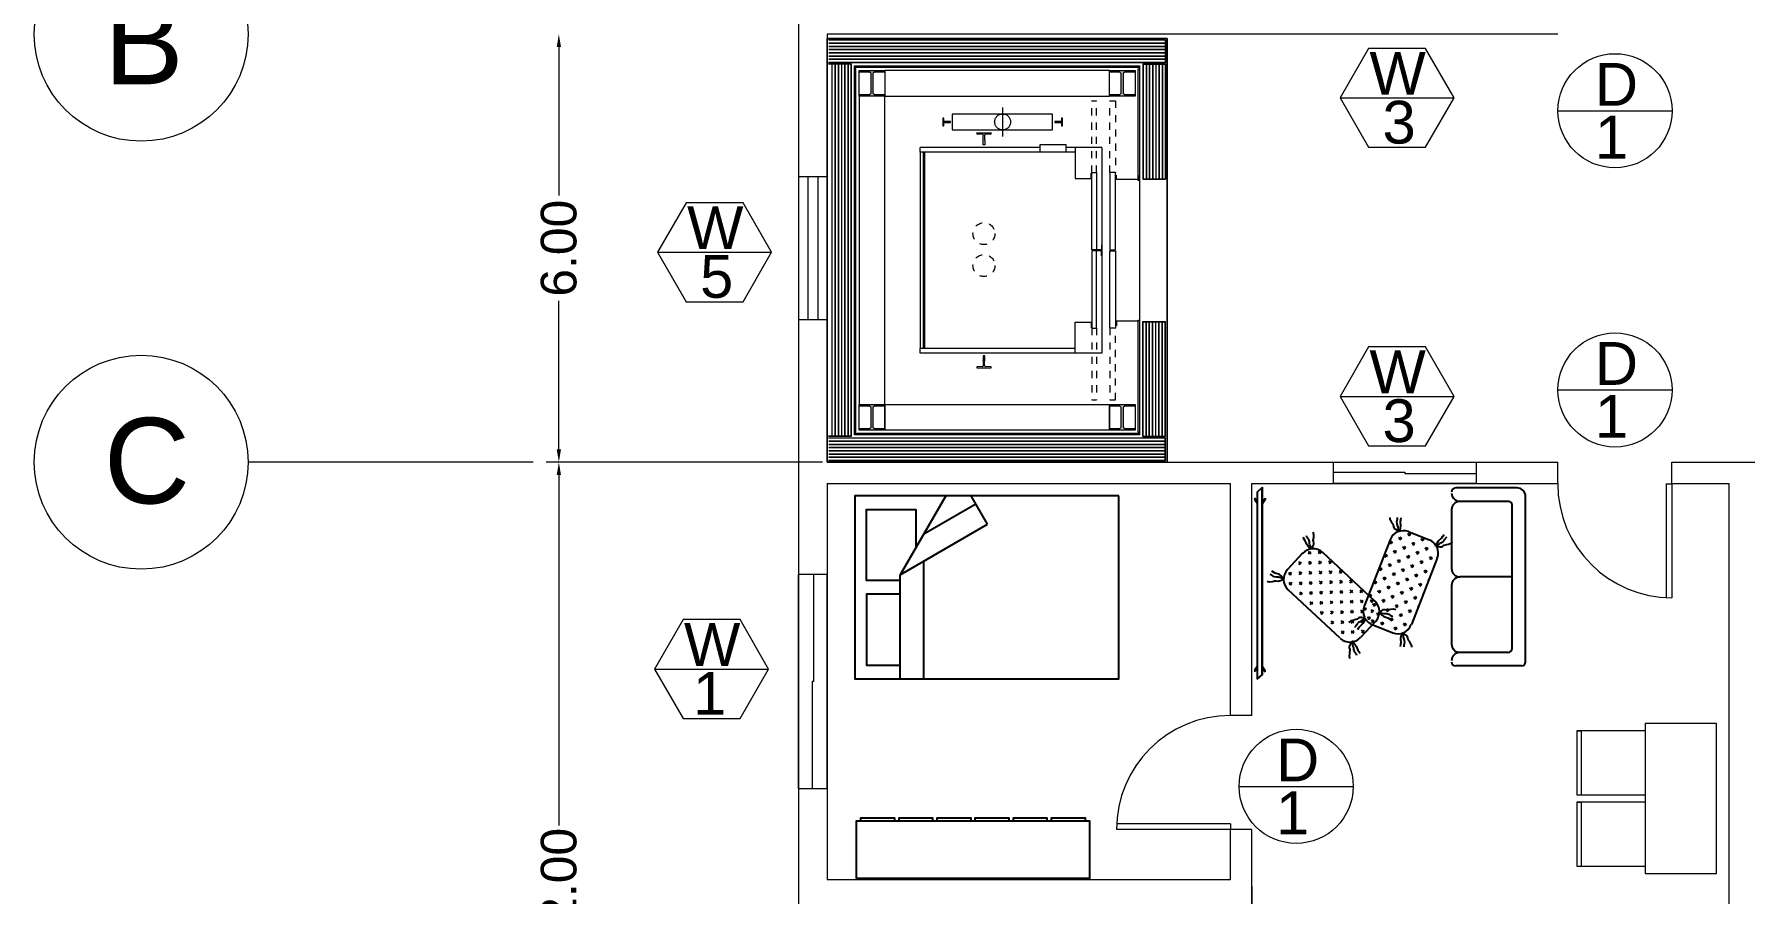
# Model space of a CAD drawing. Header units: millimetres. Extents: x 2391 to 3323, y 1596 to 2537.
# Drawn here: x 2929.17 to 2953.17, y 2480.03 to 2492.08 of the extents above; entities that cross this region are included whole.
import ezdxf

# ---------------------------------------------------------------- set-up
doc = ezdxf.new("R2010")
doc.units = ezdxf.units.MM
for name, pattern in [('ACAD_ISO02W100', [15, 12, -3]), ('CENTER5', [10, 5, -2, 1, -2]), ('HIDDEN', [0.375, 0.25, -0.125]), ('HIDDEN2', [4.7625, 3.175, -1.5875])]:
    doc.linetypes.add(name, pattern=pattern)
for name, color, linetype in [('ASCENSORE - ELEVATOR', 160, 'Continuous'), ('dimensions', 203, 'Continuous'), ('doors', 31, 'Continuous'), ('doors and windows schedule', 11, 'Continuous'), ('exterior wall', 140, 'Continuous'), ('furnitures', 40, 'Continuous'), ('interior wall', 191, 'Continuous'), ('Lightning text', 211, 'Continuous'), ('windows', 241, 'Continuous')]:
    doc.layers.add(name, color=color, linetype=linetype)
doc.styles.get("Standard").update_dxf_attribs({"font": 'arial.ttf'})

msp = doc.modelspace()

# ---------------------------------------------------------------- hatches: boundary and pattern name
at = {"layer": 'ASCENSORE - ELEVATOR', "lineweight": 13, "true_color": 0x6d59d4}
for points in [[(2940.936, 2491.253), (2940.959, 2491.235), (2941.104, 2491.235), (2941.104, 2491.211), (2940.744, 2491.211), (2940.744, 2491.235), (2940.889, 2491.235), (2940.912, 2491.253), (2940.912, 2491.528), (2940.889, 2491.547), (2940.744, 2491.547), (2940.744, 2491.571), (2941.104, 2491.571), (2941.104, 2491.547), (2940.959, 2491.547), (2940.936, 2491.528)], [(2944.446, 2491.253), (2944.469, 2491.235), (2944.614, 2491.235), (2944.614, 2491.211), (2944.254, 2491.211), (2944.254, 2491.235), (2944.399, 2491.235), (2944.422, 2491.253), (2944.422, 2491.528), (2944.399, 2491.547), (2944.254, 2491.547), (2944.254, 2491.571), (2944.614, 2491.571), (2944.614, 2491.547), (2944.469, 2491.547), (2944.446, 2491.528)], [(2940.936, 2486.57), (2940.959, 2486.552), (2941.104, 2486.552), (2941.104, 2486.528), (2940.744, 2486.528), (2940.744, 2486.552), (2940.889, 2486.552), (2940.912, 2486.57), (2940.912, 2486.845), (2940.889, 2486.864), (2940.744, 2486.864), (2940.744, 2486.888), (2941.104, 2486.888), (2941.104, 2486.864), (2940.959, 2486.864), (2940.936, 2486.845)], [(2944.446, 2486.57), (2944.469, 2486.552), (2944.614, 2486.552), (2944.614, 2486.528), (2944.254, 2486.528), (2944.254, 2486.552), (2944.399, 2486.552), (2944.422, 2486.57), (2944.422, 2486.845), (2944.399, 2486.864), (2944.254, 2486.864), (2944.254, 2486.888), (2944.614, 2486.888), (2944.614, 2486.864), (2944.469, 2486.864), (2944.446, 2486.845)]]:
    msp.add_hatch(color=173, dxfattribs=at).paths.add_polyline_path(points)

# ---------------------------------------------------------------- linework, layer by layer
at = {"linetype": 'Continuous'}
for p, q in [((2941.959, 2485.607), (2941.32, 2484.5)), ((2942.546, 2485.208), (2942.315, 2485.607)), ((2941.652, 2485.076), (2942.379, 2485.496)), ((2941.32, 2484.5), (2942.546, 2485.208)), ((2941.652, 2483.042), (2941.652, 2484.692)), ((2941.32, 2483.042), (2941.32, 2484.5))]:
    msp.add_line(p, q, dxfattribs=at)
at = {"color": 0, "linetype": 'ByBlock'}
for p, q in [((2949.976, 2485.717), (2949.114, 2485.717)), ((2949.858, 2485.528), (2949.173, 2485.528)), ((2950.094, 2483.281), (2950.094, 2485.599)), ((2948.192, 2485.294), (2948.19, 2485.305)), ((2948.196, 2485.269), (2948.192, 2485.294)), ((2948.293, 2485.261), (2948.298, 2485.283)), ((2948.297, 2485.303), (2948.297, 2485.303)), ((2948.298, 2485.283), (2948.297, 2485.303)), ((2948.341, 2485.246), (2948.344, 2485.271)), ((2948.344, 2485.271), (2948.349, 2485.3)), ((2949.055, 2485.41), (2949.055, 2484.588)), ((2949.905, 2483.47), (2949.905, 2485.481)), ((2947.018, 2485.047), (2947.018, 2485.047)), ((2947.026, 2485.027), (2947.018, 2485.047)), ((2947.116, 2485.084), (2947.114, 2485.095)), ((2947.124, 2485.06), (2947.116, 2485.084)), ((2947.121, 2485.028), (2947.124, 2485.06)), ((2948.212, 2485.242), (2948.196, 2485.269)), ((2948.224, 2485.221), (2948.212, 2485.242)), ((2948.235, 2485.207), (2948.224, 2485.221)), ((2948.242, 2485.19), (2948.235, 2485.207)), ((2948.249, 2485.164), (2948.242, 2485.19)), ((2948.256, 2485.148), (2948.249, 2485.164)), ((2948.271, 2485.136), (2948.256, 2485.148)), ((2948.282, 2485.128), (2948.271, 2485.136)), ((2948.304, 2485.104), (2948.282, 2485.128)), ((2948.288, 2485.24), (2948.293, 2485.261)), ((2948.291, 2485.212), (2948.288, 2485.24)), ((2948.303, 2485.183), (2948.291, 2485.212)), ((2948.306, 2485.165), (2948.303, 2485.183)), ((2948.304, 2485.104), (2948.332, 2485.135)), ((2948.304, 2485.104), (2948.31, 2485.131)), ((2948.31, 2485.131), (2948.306, 2485.165)), ((2948.342, 2485.032), (2948.324, 2484.985)), ((2948.332, 2485.135), (2948.338, 2485.153)), ((2948.338, 2485.153), (2948.344, 2485.184)), ((2948.344, 2485.184), (2948.341, 2485.246)), ((2948.486, 2485.056), (2948.439, 2485.074)), ((2948.451, 2485.105), (2948.741, 2484.991)), ((2948.472, 2485.088), (2948.453, 2485.042)), ((2948.918, 2485.02), (2948.933, 2485.041)), ((2948.933, 2485.041), (2948.949, 2485.065)), ((2948.974, 2485.019), (2948.99, 2485.033)), ((2948.99, 2485.033), (2948.99, 2485.033)), ((2946.965, 2484.801), (2946.753, 2484.573)), ((2946.989, 2484.997), (2946.973, 2485.021)), ((2947.003, 2484.976), (2946.989, 2484.997)), ((2947.027, 2484.919), (2947.003, 2484.976)), ((2947.039, 2485.01), (2947.026, 2485.027)), ((2947.046, 2484.893), (2947.027, 2484.919)), ((2947.053, 2484.993), (2947.039, 2485.01)), ((2947.059, 2484.88), (2947.046, 2484.893)), ((2947.084, 2484.793), (2947.047, 2484.827)), ((2947.048, 2484.792), (2947.082, 2484.828)), ((2947.063, 2484.967), (2947.053, 2484.993)), ((2947.098, 2484.864), (2947.059, 2484.88)), ((2947.064, 2484.936), (2947.063, 2484.967)), ((2947.069, 2484.918), (2947.064, 2484.936)), ((2947.081, 2484.886), (2947.069, 2484.918)), ((2947.098, 2484.864), (2947.081, 2484.886)), ((2947.098, 2484.864), (2947.108, 2484.895)), ((2947.108, 2484.895), (2947.114, 2484.907)), ((2947.114, 2484.907), (2947.122, 2484.925)), ((2947.115, 2484.986), (2947.119, 2485.004)), ((2947.116, 2484.969), (2947.115, 2484.986)), ((2947.121, 2484.942), (2947.116, 2484.969)), ((2947.119, 2485.004), (2947.121, 2485.028)), ((2947.122, 2484.925), (2947.121, 2484.942)), ((2947.225, 2484.798), (2947.188, 2484.832)), ((2947.19, 2484.797), (2947.222, 2484.831)), ((2947.979, 2484.129), (2947.248, 2484.811)), ((2948.192, 2484.991), (2947.828, 2484.06)), ((2948.227, 2484.942), (2948.18, 2484.961)), ((2948.212, 2484.975), (2948.194, 2484.928)), ((2948.283, 2484.813), (2948.237, 2484.831)), ((2948.269, 2484.845), (2948.251, 2484.799)), ((2948.356, 2484.999), (2948.31, 2485.017)), ((2948.413, 2484.87), (2948.366, 2484.888)), ((2948.399, 2484.902), (2948.381, 2484.856)), ((2948.542, 2484.926), (2948.496, 2484.945)), ((2948.528, 2484.959), (2948.51, 2484.912)), ((2948.599, 2484.797), (2948.553, 2484.815)), ((2948.585, 2484.829), (2948.567, 2484.783)), ((2948.672, 2484.983), (2948.625, 2485.001)), ((2948.658, 2485.016), (2948.64, 2484.969)), ((2948.729, 2484.854), (2948.682, 2484.872)), ((2948.715, 2484.886), (2948.696, 2484.839)), ((2948.831, 2484.921), (2948.812, 2484.929)), ((2948.834, 2484.917), (2948.826, 2484.896)), ((2948.849, 2484.891), (2948.85, 2484.933)), ((2948.849, 2484.891), (2948.863, 2484.914)), ((2948.849, 2484.891), (2948.882, 2484.894)), ((2948.85, 2484.933), (2948.857, 2484.95)), ((2948.857, 2484.95), (2948.874, 2484.977)), ((2948.863, 2484.914), (2948.889, 2484.938)), ((2948.874, 2484.977), (2948.918, 2485.02)), ((2948.882, 2484.894), (2948.895, 2484.892)), ((2948.889, 2484.938), (2948.903, 2484.949)), ((2948.895, 2484.892), (2948.914, 2484.891)), ((2948.903, 2484.949), (2948.932, 2484.961)), ((2948.914, 2484.891), (2948.93, 2484.898)), ((2948.93, 2484.898), (2948.953, 2484.913)), ((2948.932, 2484.961), (2948.952, 2484.98)), ((2948.952, 2484.98), (2948.963, 2484.999)), ((2948.953, 2484.913), (2948.969, 2484.92)), ((2948.963, 2484.999), (2948.974, 2485.019)), ((2948.969, 2484.92), (2948.987, 2484.923)), ((2948.987, 2484.923), (2949.01, 2484.931)), ((2949.01, 2484.931), (2949.04, 2484.939)), ((2949.04, 2484.939), (2949.06, 2484.955)), ((2949.06, 2484.955), (2949.069, 2484.961)), ((2946.558, 2484.535), (2946.533, 2484.55)), ((2946.947, 2484.647), (2946.911, 2484.681)), ((2946.912, 2484.645), (2946.946, 2484.682)), ((2947.089, 2484.652), (2947.052, 2484.686)), ((2947.053, 2484.65), (2947.087, 2484.687)), ((2947.23, 2484.657), (2947.193, 2484.691)), ((2947.195, 2484.655), (2947.229, 2484.692)), ((2947.235, 2484.515), (2947.198, 2484.549)), ((2947.2, 2484.514), (2947.234, 2484.551)), ((2947.371, 2484.662), (2947.335, 2484.696)), ((2947.336, 2484.66), (2947.37, 2484.697)), ((2947.376, 2484.52), (2947.34, 2484.554)), ((2947.341, 2484.519), (2947.375, 2484.556)), ((2947.518, 2484.525), (2947.481, 2484.559)), ((2947.482, 2484.524), (2947.516, 2484.56)), ((2948.081, 2484.57), (2948.035, 2484.588)), ((2948.067, 2484.602), (2948.049, 2484.556)), ((2948.154, 2484.756), (2948.108, 2484.774)), ((2948.14, 2484.789), (2948.121, 2484.742)), ((2948.211, 2484.627), (2948.164, 2484.645)), ((2948.196, 2484.659), (2948.178, 2484.612)), ((2948.34, 2484.683), (2948.294, 2484.702)), ((2948.326, 2484.716), (2948.308, 2484.669)), ((2948.397, 2484.554), (2948.35, 2484.572)), ((2948.383, 2484.586), (2948.365, 2484.54)), ((2948.47, 2484.74), (2948.423, 2484.758)), ((2948.456, 2484.773), (2948.437, 2484.726)), ((2948.526, 2484.611), (2948.48, 2484.629)), ((2948.855, 2484.732), (2948.491, 2483.801)), ((2948.512, 2484.643), (2948.494, 2484.596)), ((2948.656, 2484.667), (2948.609, 2484.686)), ((2948.642, 2484.7), (2948.624, 2484.653)), ((2948.713, 2484.538), (2948.666, 2484.556)), ((2948.699, 2484.57), (2948.68, 2484.524)), ((2948.786, 2484.724), (2948.739, 2484.742)), ((2948.771, 2484.757), (2948.753, 2484.71)), ((2948.806, 2484.609), (2948.796, 2484.613)), ((2946.481, 2484.402), (2946.47, 2484.404)), ((2946.506, 2484.396), (2946.481, 2484.402)), ((2946.536, 2484.402), (2946.506, 2484.396)), ((2946.511, 2484.503), (2946.511, 2484.503)), ((2946.531, 2484.497), (2946.511, 2484.503)), ((2946.549, 2484.484), (2946.531, 2484.497)), ((2946.561, 2484.405), (2946.536, 2484.402)), ((2946.567, 2484.471), (2946.549, 2484.484)), ((2946.581, 2484.523), (2946.558, 2484.535)), ((2946.578, 2484.41), (2946.561, 2484.405)), ((2946.594, 2484.464), (2946.567, 2484.471)), ((2946.596, 2484.411), (2946.578, 2484.41)), ((2946.639, 2484.503), (2946.581, 2484.523)), ((2946.625, 2484.465), (2946.594, 2484.464)), ((2946.622, 2484.407), (2946.596, 2484.411)), ((2946.64, 2484.408), (2946.622, 2484.407)), ((2946.643, 2484.461), (2946.625, 2484.465)), ((2946.666, 2484.486), (2946.639, 2484.503)), ((2946.657, 2484.417), (2946.64, 2484.408)), ((2946.676, 2484.451), (2946.643, 2484.461)), ((2946.668, 2484.424), (2946.657, 2484.417)), ((2946.68, 2484.473), (2946.666, 2484.486)), ((2946.699, 2484.436), (2946.668, 2484.424)), ((2946.699, 2484.436), (2946.676, 2484.451)), ((2946.699, 2484.436), (2946.68, 2484.473)), ((2946.811, 2484.5), (2946.774, 2484.534)), ((2946.776, 2484.499), (2946.81, 2484.536)), ((2946.816, 2484.359), (2946.779, 2484.393)), ((2946.781, 2484.358), (2946.815, 2484.394)), ((2946.952, 2484.505), (2946.916, 2484.539)), ((2946.917, 2484.504), (2946.951, 2484.541)), ((2946.957, 2484.364), (2946.921, 2484.398)), ((2946.922, 2484.363), (2946.956, 2484.399)), ((2947.094, 2484.51), (2947.057, 2484.544)), ((2947.058, 2484.509), (2947.092, 2484.546)), ((2947.099, 2484.369), (2947.062, 2484.403)), ((2947.063, 2484.368), (2947.097, 2484.404)), ((2947.24, 2484.374), (2947.203, 2484.408)), ((2947.205, 2484.373), (2947.239, 2484.409)), ((2947.381, 2484.379), (2947.345, 2484.413)), ((2947.346, 2484.378), (2947.38, 2484.414)), ((2947.523, 2484.384), (2947.486, 2484.418)), ((2947.487, 2484.383), (2947.521, 2484.419)), ((2947.664, 2484.389), (2947.627, 2484.423)), ((2947.629, 2484.388), (2947.662, 2484.424)), ((2948.008, 2484.384), (2947.962, 2484.402)), ((2947.994, 2484.416), (2947.976, 2484.369)), ((2948.138, 2484.44), (2948.091, 2484.459)), ((2948.124, 2484.473), (2948.105, 2484.426)), ((2948.195, 2484.311), (2948.148, 2484.329)), ((2948.18, 2484.343), (2948.162, 2484.297)), ((2948.267, 2484.497), (2948.221, 2484.515)), ((2948.253, 2484.53), (2948.235, 2484.483)), ((2948.324, 2484.368), (2948.278, 2484.386)), ((2948.31, 2484.4), (2948.292, 2484.353)), ((2948.454, 2484.424), (2948.407, 2484.443)), ((2948.439, 2484.457), (2948.421, 2484.41)), ((2948.51, 2484.295), (2948.464, 2484.313)), ((2948.496, 2484.327), (2948.478, 2484.281)), ((2948.583, 2484.481), (2948.537, 2484.499)), ((2948.569, 2484.513), (2948.551, 2484.467)), ((2948.64, 2484.352), (2948.593, 2484.37)), ((2948.626, 2484.384), (2948.608, 2484.337)), ((2948.734, 2484.422), (2948.723, 2484.427)), ((2949.055, 2484.351), (2949.055, 2483.529)), ((2949.905, 2484.47), (2949.173, 2484.47)), ((2947.494, 2483.609), (2946.763, 2484.29)), ((2946.812, 2484.245), (2946.82, 2484.253)), ((2946.962, 2484.223), (2946.926, 2484.257)), ((2946.927, 2484.221), (2946.961, 2484.258)), ((2946.958, 2484.108), (2946.966, 2484.117)), ((2947.104, 2484.228), (2947.067, 2484.262)), ((2947.068, 2484.226), (2947.102, 2484.263)), ((2947.108, 2484.086), (2947.072, 2484.12)), ((2947.073, 2484.085), (2947.107, 2484.122)), ((2947.245, 2484.233), (2947.208, 2484.267)), ((2947.21, 2484.231), (2947.244, 2484.268)), ((2947.25, 2484.091), (2947.213, 2484.125)), ((2947.214, 2484.09), (2947.249, 2484.127)), ((2947.386, 2484.238), (2947.35, 2484.272)), ((2947.351, 2484.236), (2947.385, 2484.273)), ((2947.391, 2484.096), (2947.355, 2484.13)), ((2947.356, 2484.095), (2947.39, 2484.132)), ((2947.528, 2484.242), (2947.491, 2484.277)), ((2947.492, 2484.241), (2947.526, 2484.278)), ((2947.532, 2484.101), (2947.496, 2484.135)), ((2947.497, 2484.1), (2947.531, 2484.136)), ((2947.669, 2484.247), (2947.632, 2484.282)), ((2947.634, 2484.246), (2947.668, 2484.283)), ((2947.674, 2484.106), (2947.637, 2484.14)), ((2947.638, 2484.105), (2947.673, 2484.141)), ((2947.81, 2484.252), (2947.774, 2484.286)), ((2947.775, 2484.251), (2947.809, 2484.288)), ((2947.815, 2484.111), (2947.779, 2484.145)), ((2947.78, 2484.11), (2947.814, 2484.146)), ((2947.936, 2484.197), (2947.889, 2484.215)), ((2947.921, 2484.23), (2947.903, 2484.183)), ((2947.956, 2484.116), (2947.92, 2484.15)), ((2947.921, 2484.115), (2947.955, 2484.151)), ((2947.992, 2484.068), (2947.946, 2484.086)), ((2947.978, 2484.1), (2947.96, 2484.054)), ((2948.065, 2484.254), (2948.018, 2484.272)), ((2948.051, 2484.286), (2948.033, 2484.24)), ((2948.122, 2484.125), (2948.075, 2484.143)), ((2948.108, 2484.157), (2948.089, 2484.11)), ((2948.251, 2484.181), (2948.205, 2484.2)), ((2948.237, 2484.214), (2948.219, 2484.167)), ((2948.308, 2484.052), (2948.262, 2484.07)), ((2948.294, 2484.084), (2948.276, 2484.038)), ((2948.381, 2484.238), (2948.334, 2484.256)), ((2948.367, 2484.27), (2948.348, 2484.224)), ((2948.438, 2484.109), (2948.391, 2484.127)), ((2948.423, 2484.141), (2948.405, 2484.094)), ((2948.567, 2484.165), (2948.521, 2484.183)), ((2948.553, 2484.198), (2948.535, 2484.151)), ((2948.661, 2484.236), (2948.65, 2484.24)), ((2947.104, 2483.972), (2947.112, 2483.98)), ((2947.255, 2483.95), (2947.218, 2483.984)), ((2947.219, 2483.949), (2947.254, 2483.985)), ((2947.251, 2483.836), (2947.259, 2483.844)), ((2947.396, 2483.955), (2947.36, 2483.989)), ((2947.361, 2483.954), (2947.395, 2483.99)), ((2947.401, 2483.813), (2947.365, 2483.848)), ((2947.366, 2483.812), (2947.4, 2483.849)), ((2947.537, 2483.96), (2947.501, 2483.994)), ((2947.502, 2483.959), (2947.536, 2483.995)), ((2947.542, 2483.818), (2947.506, 2483.853)), ((2947.507, 2483.817), (2947.541, 2483.854)), ((2947.623, 2483.837), (2947.614, 2483.831)), ((2947.643, 2483.853), (2947.623, 2483.837)), ((2947.679, 2483.965), (2947.642, 2483.999)), ((2947.643, 2483.964), (2947.678, 2484)), ((2947.673, 2483.861), (2947.643, 2483.853)), ((2947.684, 2483.823), (2947.647, 2483.858)), ((2947.648, 2483.822), (2947.683, 2483.859)), ((2947.696, 2483.869), (2947.673, 2483.861)), ((2947.714, 2483.872), (2947.696, 2483.869)), ((2947.73, 2483.879), (2947.714, 2483.872)), ((2947.753, 2483.894), (2947.73, 2483.879)), ((2947.751, 2483.831), (2947.731, 2483.812)), ((2947.78, 2483.843), (2947.751, 2483.831)), ((2947.769, 2483.901), (2947.753, 2483.894)), ((2947.788, 2483.9), (2947.769, 2483.901)), ((2947.989, 2483.846), (2947.777, 2483.619)), ((2947.794, 2483.854), (2947.78, 2483.843)), ((2947.82, 2483.97), (2947.784, 2484.004)), ((2947.785, 2483.968), (2947.819, 2484.005)), ((2947.801, 2483.898), (2947.788, 2483.9)), ((2947.825, 2483.828), (2947.789, 2483.862)), ((2947.79, 2483.827), (2947.824, 2483.864)), ((2947.82, 2483.878), (2947.794, 2483.854)), ((2947.834, 2483.901), (2947.801, 2483.898)), ((2947.826, 2483.842), (2947.809, 2483.815)), ((2947.863, 2484.011), (2947.819, 2484.028)), ((2947.834, 2483.901), (2947.82, 2483.878)), ((2947.833, 2483.859), (2947.826, 2483.842)), ((2947.849, 2484.043), (2947.83, 2483.997)), ((2947.834, 2483.901), (2947.833, 2483.859)), ((2947.919, 2483.882), (2947.873, 2483.9)), ((2947.905, 2483.914), (2947.887, 2483.867)), ((2947.961, 2483.975), (2947.925, 2484.009)), ((2947.926, 2483.973), (2947.96, 2484.01)), ((2947.966, 2483.833), (2947.93, 2483.867)), ((2947.931, 2483.832), (2947.965, 2483.869)), ((2948.049, 2483.938), (2948.002, 2483.956)), ((2948.035, 2483.971), (2948.017, 2483.924)), ((2948.043, 2483.983), (2948.073, 2483.995)), ((2948.043, 2483.983), (2948.062, 2483.946)), ((2948.043, 2483.983), (2948.065, 2483.968)), ((2948.062, 2483.946), (2948.076, 2483.933)), ((2948.065, 2483.968), (2948.099, 2483.959)), ((2948.073, 2483.995), (2948.084, 2484.002)), ((2948.092, 2483.841), (2948.073, 2483.795)), ((2948.076, 2483.933), (2948.103, 2483.917)), ((2948.084, 2484.002), (2948.101, 2484.012)), ((2948.099, 2483.959), (2948.117, 2483.955)), ((2948.101, 2484.012), (2948.119, 2484.012)), ((2948.103, 2483.917), (2948.161, 2483.897)), ((2948.117, 2483.955), (2948.148, 2483.956)), ((2948.119, 2484.012), (2948.146, 2484.009)), ((2948.179, 2483.995), (2948.132, 2484.013)), ((2948.164, 2484.027), (2948.146, 2483.981)), ((2948.146, 2484.009), (2948.163, 2484.009)), ((2948.148, 2483.956), (2948.174, 2483.948)), ((2948.161, 2483.897), (2948.183, 2483.884)), ((2948.163, 2484.009), (2948.181, 2484.014)), ((2948.174, 2483.948), (2948.193, 2483.935)), ((2948.181, 2484.014), (2948.205, 2484.017)), ((2948.183, 2483.884), (2948.208, 2483.869)), ((2948.235, 2483.865), (2948.189, 2483.884)), ((2948.193, 2483.935), (2948.211, 2483.923)), ((2948.221, 2483.898), (2948.203, 2483.851)), ((2948.205, 2484.017), (2948.236, 2484.023)), ((2948.211, 2483.923), (2948.231, 2483.917)), ((2948.231, 2483.917), (2948.231, 2483.917)), ((2948.236, 2484.023), (2948.26, 2484.017)), ((2948.26, 2484.017), (2948.272, 2484.015)), ((2948.365, 2483.922), (2948.318, 2483.94)), ((2948.351, 2483.955), (2948.332, 2483.908)), ((2948.494, 2483.979), (2948.448, 2483.997)), ((2948.48, 2484.011), (2948.462, 2483.965)), ((2948.515, 2483.863), (2948.505, 2483.868)), ((2948.588, 2484.05), (2948.577, 2484.054)), ((2947.397, 2483.699), (2947.405, 2483.707)), ((2947.547, 2483.677), (2947.511, 2483.711)), ((2947.512, 2483.676), (2947.546, 2483.712)), ((2947.689, 2483.682), (2947.652, 2483.716)), ((2947.653, 2483.681), (2947.687, 2483.717)), ((2947.709, 2483.773), (2947.693, 2483.759)), ((2947.693, 2483.759), (2947.693, 2483.759)), ((2947.72, 2483.793), (2947.709, 2483.773)), ((2947.731, 2483.812), (2947.72, 2483.793)), ((2947.75, 2483.751), (2947.734, 2483.727)), ((2947.765, 2483.772), (2947.75, 2483.751)), ((2947.809, 2483.815), (2947.765, 2483.772)), ((2947.83, 2483.687), (2947.793, 2483.721)), ((2947.795, 2483.686), (2947.829, 2483.722)), ((2947.942, 2483.801), (2948.232, 2483.687)), ((2948.106, 2483.809), (2948.059, 2483.827)), ((2948.292, 2483.736), (2948.245, 2483.754)), ((2948.278, 2483.768), (2948.26, 2483.722)), ((2948.345, 2483.639), (2948.339, 2483.608)), ((2948.339, 2483.608), (2948.342, 2483.546)), ((2948.351, 2483.656), (2948.345, 2483.639)), ((2948.379, 2483.688), (2948.351, 2483.656)), ((2948.379, 2483.688), (2948.373, 2483.661)), ((2948.373, 2483.661), (2948.377, 2483.627)), ((2948.422, 2483.793), (2948.375, 2483.811)), ((2948.377, 2483.627), (2948.38, 2483.609)), ((2948.379, 2483.688), (2948.401, 2483.664)), ((2948.38, 2483.609), (2948.392, 2483.58)), ((2948.407, 2483.825), (2948.389, 2483.779)), ((2948.401, 2483.664), (2948.412, 2483.656)), ((2948.412, 2483.656), (2948.427, 2483.644)), ((2948.427, 2483.644), (2948.434, 2483.628)), ((2948.434, 2483.628), (2948.441, 2483.602)), ((2948.441, 2483.602), (2948.448, 2483.585)), ((2947.621, 2483.391), (2947.618, 2483.36)), ((2947.618, 2483.36), (2947.625, 2483.336)), ((2947.628, 2483.513), (2947.62, 2483.495)), ((2947.62, 2483.495), (2947.62, 2483.477)), ((2947.62, 2483.477), (2947.626, 2483.451)), ((2947.622, 2483.415), (2947.621, 2483.391)), ((2947.626, 2483.433), (2947.622, 2483.415)), ((2947.626, 2483.451), (2947.626, 2483.433)), ((2947.634, 2483.524), (2947.628, 2483.513)), ((2947.644, 2483.555), (2947.634, 2483.524)), ((2947.644, 2483.555), (2947.66, 2483.534)), ((2947.644, 2483.555), (2947.682, 2483.539)), ((2947.673, 2483.56), (2947.657, 2483.575)), ((2947.66, 2483.534), (2947.672, 2483.501)), ((2947.672, 2483.501), (2947.678, 2483.483)), ((2947.678, 2483.561), (2947.692, 2483.576)), ((2947.678, 2483.483), (2947.679, 2483.453)), ((2947.679, 2483.453), (2947.688, 2483.426)), ((2947.682, 2483.539), (2947.696, 2483.526)), ((2947.688, 2483.426), (2947.702, 2483.409)), ((2947.696, 2483.526), (2947.715, 2483.5)), ((2947.702, 2483.409), (2947.716, 2483.392)), ((2947.715, 2483.5), (2947.739, 2483.444)), ((2947.716, 2483.392), (2947.723, 2483.372)), ((2947.723, 2483.372), (2947.723, 2483.372)), ((2947.739, 2483.444), (2947.753, 2483.422)), ((2947.753, 2483.422), (2947.769, 2483.398)), ((2948.339, 2483.521), (2948.334, 2483.492)), ((2948.342, 2483.546), (2948.339, 2483.521)), ((2948.39, 2483.531), (2948.384, 2483.509)), ((2948.384, 2483.509), (2948.386, 2483.488)), ((2948.386, 2483.488), (2948.386, 2483.488)), ((2948.395, 2483.552), (2948.39, 2483.531)), ((2948.392, 2483.58), (2948.395, 2483.552)), ((2948.448, 2483.585), (2948.459, 2483.571)), ((2948.459, 2483.571), (2948.471, 2483.55)), ((2948.471, 2483.55), (2948.487, 2483.523)), ((2948.487, 2483.523), (2948.491, 2483.498)), ((2948.491, 2483.498), (2948.493, 2483.487)), ((2949.846, 2483.411), (2949.173, 2483.411)), ((2947.625, 2483.336), (2947.628, 2483.325)), ((2950.035, 2483.222), (2949.114, 2483.222))]:
    msp.add_line(p, q, dxfattribs=at)
at = {"linetype": 'Continuous'}
for points in [[(2944.387, 2485.607), (2940.682, 2485.607), (2940.682, 2483.042), (2944.387, 2483.042)], [(2940.706, 2480.241), (2940.706, 2481.051), (2943.976, 2481.051), (2943.976, 2480.241)]]:
    msp.add_lwpolyline(points, close=True, dxfattribs=at)
for points in [[(2941.32, 2484.42), (2940.848, 2484.42), (2940.848, 2485.417), (2941.537, 2485.417), (2941.537, 2484.876)], [(2941.32, 2484.23), (2940.848, 2484.23), (2940.848, 2483.232), (2941.32, 2483.232)], [(2940.769, 2481.051), (2940.769, 2481.092), (2941.239, 2481.092), (2941.239, 2481.051)], [(2941.304, 2481.051), (2941.304, 2481.092), (2941.774, 2481.092), (2941.774, 2481.051)], [(2941.838, 2481.051), (2941.838, 2481.092), (2942.309, 2481.092), (2942.309, 2481.051)], [(2942.373, 2481.051), (2942.373, 2481.092), (2942.843, 2481.092), (2942.843, 2481.051)], [(2942.908, 2481.051), (2942.908, 2481.092), (2943.378, 2481.092), (2943.378, 2481.051)], [(2943.443, 2481.051), (2943.443, 2481.092), (2943.913, 2481.092), (2943.913, 2481.051)]]:
    msp.add_lwpolyline(points, dxfattribs=at)
at = {"color": 0, "linetype": 'ByBlock'}
for centre, radius, start, end in [((2949.114, 2485.658), 0.0591, 90, 180), ((2949.173, 2485.646), 0.118, 180, 270), ((2949.173, 2485.41), 0.118, 90, 180), ((2949.858, 2485.481), 0.0472, 0, 90), ((2949.976, 2485.599), 0.118, 0, 90), ((2948.379, 2484.918), 0.2, 68.6576, 158.6576), ((2947.111, 2484.664), 0.2, 47.0127, 137.0127), ((2948.668, 2484.805), 0.2, 338.6576, 68.6576), ((2946.899, 2484.437), 0.2, 137.0127, 227.0127), ((2949.173, 2484.588), 0.118, 180, 270), ((2949.173, 2484.351), 0.118, 90, 180), ((2947.843, 2483.983), 0.2, 317.0127, 47.0127), ((2948.015, 2483.987), 0.2, 158.6576, 248.6576), ((2947.63, 2483.755), 0.2, 227.0127, 317.0127), ((2948.304, 2483.874), 0.2, 248.6576, 338.6576), ((2949.173, 2483.529), 0.118, 180, 270), ((2949.173, 2483.293), 0.118, 90, 180), ((2949.846, 2483.47), 0.0591, 270, 0), ((2949.114, 2483.281), 0.0591, 180, 270), ((2950.035, 2483.281), 0.0591, 270, 0)]:
    msp.add_arc(centre, radius, start, end, dxfattribs=at)
at = {"layer": 'ASCENSORE - ELEVATOR', "lineweight": 13}
for p, q in [((2945.064, 2492.018), (2940.294, 2492.018)), ((2940.294, 2492.018), (2940.294, 2486.078)), ((2940.294, 2486.078), (2940.294, 2492.018)), ((2940.294, 2492.018), (2945.064, 2492.018)), ((2945.039, 2491.997), (2940.314, 2491.997)), ((2945.039, 2491.993), (2940.318, 2491.993)), ((2945.039, 2491.997), (2945.039, 2491.678)), ((2945.043, 2491.997), (2945.043, 2491.678)), ((2945.064, 2486.078), (2945.064, 2492.018)), ((2945.064, 2492.018), (2945.064, 2486.078)), ((2945.039, 2491.952), (2940.318, 2491.952)), ((2945.039, 2491.948), (2940.318, 2491.948)), ((2945.039, 2491.907), (2940.318, 2491.907)), ((2945.039, 2491.903), (2940.318, 2491.903)), ((2945.039, 2491.862), (2940.318, 2491.862)), ((2945.039, 2491.858), (2940.318, 2491.858)), ((2945.039, 2491.817), (2940.318, 2491.817)), ((2945.039, 2491.813), (2940.318, 2491.813)), ((2945.039, 2491.772), (2940.318, 2491.772)), ((2945.039, 2491.768), (2940.318, 2491.768)), ((2945.043, 2491.678), (2940.314, 2491.678)), ((2940.633, 2491.661), (2940.314, 2491.661)), ((2940.633, 2491.658), (2940.314, 2491.658)), ((2945.039, 2491.727), (2940.318, 2491.727)), ((2945.039, 2491.723), (2940.318, 2491.723)), ((2945.039, 2491.682), (2940.318, 2491.682)), ((2945.039, 2491.682), (2940.318, 2491.682)), ((2945.039, 2491.678), (2940.318, 2491.678)), ((2940.363, 2491.658), (2940.363, 2486.441)), ((2940.404, 2491.658), (2940.404, 2486.441)), ((2940.408, 2491.658), (2940.408, 2486.441)), ((2940.449, 2491.658), (2940.449, 2486.441)), ((2940.453, 2491.658), (2940.453, 2486.441)), ((2940.494, 2491.658), (2940.494, 2486.441)), ((2940.498, 2491.658), (2940.498, 2486.441)), ((2940.539, 2491.658), (2940.539, 2486.441)), ((2940.543, 2491.658), (2940.543, 2486.441)), ((2940.584, 2491.658), (2940.584, 2486.441)), ((2940.588, 2491.658), (2940.588, 2486.441)), ((2940.629, 2491.658), (2940.629, 2486.441)), ((2940.629, 2491.658), (2940.629, 2486.441)), ((2940.633, 2491.661), (2940.633, 2486.438)), ((2940.633, 2491.658), (2940.633, 2486.441)), ((2940.678, 2491.633), (2944.679, 2491.633)), ((2940.678, 2486.462), (2940.678, 2491.633)), ((2940.681, 2491.613), (2940.681, 2491.631)), ((2940.681, 2491.631), (2944.677, 2491.631)), ((2944.677, 2491.613), (2940.681, 2491.613)), ((2940.699, 2491.591), (2940.681, 2491.591)), ((2940.681, 2491.591), (2940.681, 2486.504)), ((2940.699, 2486.504), (2940.699, 2491.591)), ((2940.744, 2491.211), (2940.744, 2491.571)), ((2940.744, 2491.571), (2941.104, 2491.571)), ((2941.104, 2491.571), (2941.104, 2491.211)), ((2944.254, 2491.571), (2941.104, 2491.571)), ((2941.104, 2491.571), (2941.104, 2491.211)), ((2944.254, 2491.211), (2944.254, 2491.571)), ((2944.254, 2491.571), (2944.614, 2491.571)), ((2944.254, 2491.211), (2944.254, 2491.571)), ((2944.614, 2491.571), (2944.614, 2491.211)), ((2944.659, 2491.592), (2944.677, 2491.592)), ((2944.659, 2490.025), (2944.659, 2491.592)), ((2944.677, 2491.631), (2944.677, 2491.613)), ((2944.677, 2491.592), (2944.677, 2490.025)), ((2944.679, 2491.633), (2944.679, 2486.462)), ((2944.724, 2491.661), (2944.724, 2490.046)), ((2944.724, 2491.661), (2945.043, 2491.661)), ((2944.724, 2491.658), (2944.724, 2490.05)), ((2944.724, 2491.658), (2945.043, 2491.658)), ((2944.728, 2491.658), (2944.728, 2490.05)), ((2944.728, 2491.658), (2944.728, 2490.05)), ((2944.769, 2491.658), (2944.769, 2490.05)), ((2944.773, 2491.658), (2944.773, 2490.05)), ((2944.814, 2491.658), (2944.814, 2490.05)), ((2944.818, 2491.658), (2944.818, 2490.05)), ((2944.859, 2491.658), (2944.859, 2490.05)), ((2944.863, 2491.658), (2944.863, 2490.05)), ((2944.904, 2491.658), (2944.904, 2490.05)), ((2944.908, 2491.658), (2944.908, 2490.05)), ((2944.949, 2491.658), (2944.949, 2490.05)), ((2944.953, 2491.658), (2944.953, 2490.05)), ((2944.994, 2491.658), (2944.994, 2490.05)), ((2944.998, 2491.658), (2944.998, 2490.05)), ((2945.039, 2491.658), (2945.039, 2490.05)), ((2945.043, 2491.661), (2945.043, 2490.046)), ((2941.104, 2491.211), (2940.744, 2491.211)), ((2941.104, 2491.211), (2940.744, 2491.211)), ((2940.744, 2491.211), (2940.744, 2486.888)), ((2941.104, 2486.888), (2941.104, 2491.211)), ((2941.104, 2491.211), (2944.254, 2491.211)), ((2944.614, 2491.211), (2944.254, 2491.211)), ((2941.93, 2490.902), (2941.918, 2490.902)), ((2941.918, 2490.902), (2941.918, 2490.793)), ((2941.918, 2490.793), (2941.93, 2490.793)), ((2941.93, 2490.854), (2941.93, 2490.902)), ((2942.027, 2490.854), (2941.93, 2490.854)), ((2941.93, 2490.793), (2941.93, 2490.842)), ((2941.93, 2490.842), (2942.027, 2490.842)), ((2942.027, 2490.842), (2942.027, 2490.854)), ((2943.583, 2490.854), (2943.487, 2490.854)), ((2943.487, 2490.854), (2943.487, 2490.842)), ((2943.487, 2490.842), (2943.583, 2490.842)), ((2943.596, 2490.902), (2943.583, 2490.902)), ((2943.583, 2490.902), (2943.583, 2490.854)), ((2943.583, 2490.842), (2943.583, 2490.793)), ((2943.583, 2490.793), (2943.596, 2490.793)), ((2943.596, 2490.793), (2943.596, 2490.902)), ((2942.393, 2490.689), (2942.393, 2490.694)), ((2942.393, 2490.694), (2942.598, 2490.694)), ((2942.47, 2490.677), (2942.402, 2490.679)), ((2942.484, 2490.525), (2942.484, 2490.588)), ((2942.486, 2490.598), (2942.486, 2490.66)), ((2942.504, 2490.66), (2942.504, 2490.598)), ((2942.506, 2490.588), (2942.506, 2490.525)), ((2942.588, 2490.679), (2942.521, 2490.677)), ((2942.598, 2490.694), (2942.598, 2490.689)), ((2943.277, 2490.488), (2941.602, 2490.488)), ((2941.602, 2490.425), (2941.602, 2490.488)), ((2943.774, 2490.425), (2941.602, 2490.425)), ((2941.602, 2490.425), (2941.602, 2487.67)), ((2941.646, 2487.67), (2941.646, 2490.425)), ((2941.649, 2487.67), (2941.649, 2490.425)), ((2941.649, 2490.425), (2941.662, 2490.425)), ((2941.662, 2490.425), (2941.662, 2487.67)), ((2942.506, 2490.525), (2942.484, 2490.525)), ((2943.65, 2490.525), (2943.277, 2490.525)), ((2943.277, 2490.525), (2943.277, 2490.425)), ((2943.65, 2490.425), (2943.65, 2490.525)), ((2943.774, 2490.488), (2943.65, 2490.488)), ((2944.147, 2490.488), (2943.774, 2490.488)), ((2943.774, 2490.488), (2943.774, 2490.053)), ((2944.147, 2490.488), (2944.147, 2487.608)), ((2943.997, 2490.053), (2943.997, 2490.132)), ((2944.01, 2489.053), (2944.01, 2490.139)), ((2944.01, 2490.139), (2944.072, 2490.139)), ((2944.072, 2490.139), (2944.072, 2489.053)), ((2944.263, 2490.139), (2944.263, 2489.053)), ((2944.338, 2490.139), (2944.263, 2490.139)), ((2944.338, 2489.053), (2944.338, 2490.139)), ((2944.353, 2490.042), (2944.353, 2490.104)), ((2944.657, 2490.104), (2944.657, 2490.042)), ((2943.774, 2490.053), (2943.997, 2490.053)), ((2944.657, 2490.042), (2944.353, 2490.042)), ((2944.677, 2490.025), (2944.659, 2490.025)), ((2944.724, 2490.05), (2945.043, 2490.05)), ((2944.724, 2490.046), (2945.043, 2490.046)), ((2944.144, 2489.125), (2944.144, 2489.053)), ((2944.144, 2489.053), (2944.01, 2489.053)), ((2944.01, 2489.043), (2944.01, 2487.957)), ((2944.144, 2489.043), (2944.01, 2489.043)), ((2944.072, 2487.957), (2944.072, 2489.043)), ((2944.144, 2488.971), (2944.144, 2489.043)), ((2944.263, 2489.053), (2944.338, 2489.053)), ((2944.263, 2487.957), (2944.263, 2489.043)), ((2944.263, 2489.043), (2944.338, 2489.043)), ((2944.338, 2489.043), (2944.338, 2487.957)), ((2943.774, 2487.608), (2943.774, 2488.042)), ((2943.774, 2488.042), (2943.997, 2488.042)), ((2943.997, 2488.042), (2943.997, 2487.963)), ((2944.01, 2487.957), (2944.072, 2487.957)), ((2944.338, 2487.957), (2944.263, 2487.957)), ((2944.656, 2488.054), (2944.353, 2488.054)), ((2944.353, 2488.054), (2944.353, 2487.991)), ((2944.656, 2487.991), (2944.656, 2488.054)), ((2944.659, 2488.07), (2944.677, 2488.07)), ((2944.659, 2486.5), (2944.659, 2488.07)), ((2944.677, 2488.07), (2944.677, 2486.5)), ((2944.724, 2486.438), (2944.724, 2488.049)), ((2944.724, 2488.049), (2945.043, 2488.049)), ((2944.724, 2486.441), (2944.724, 2488.045)), ((2944.724, 2488.045), (2945.043, 2488.045)), ((2944.728, 2486.441), (2944.728, 2488.045)), ((2944.728, 2486.441), (2944.728, 2488.045)), ((2944.769, 2486.441), (2944.769, 2488.045)), ((2944.773, 2486.441), (2944.773, 2488.045)), ((2944.814, 2486.441), (2944.814, 2488.045)), ((2944.818, 2486.441), (2944.818, 2488.045)), ((2944.859, 2486.441), (2944.859, 2488.045)), ((2944.863, 2486.441), (2944.863, 2488.045)), ((2944.904, 2486.441), (2944.904, 2488.045)), ((2944.908, 2486.441), (2944.908, 2488.045)), ((2944.949, 2486.441), (2944.949, 2488.045)), ((2944.953, 2486.441), (2944.953, 2488.045)), ((2944.994, 2486.441), (2944.994, 2488.045)), ((2944.998, 2486.441), (2944.998, 2488.045)), ((2945.039, 2486.441), (2945.039, 2488.045)), ((2945.043, 2486.438), (2945.043, 2488.049)), ((2943.774, 2487.67), (2941.602, 2487.67)), ((2941.602, 2487.608), (2941.602, 2487.67)), ((2941.662, 2487.67), (2941.649, 2487.67)), ((2943.774, 2487.608), (2941.602, 2487.608)), ((2942.484, 2487.57), (2942.484, 2487.507)), ((2942.506, 2487.57), (2942.484, 2487.57)), ((2942.486, 2487.497), (2942.486, 2487.436)), ((2942.504, 2487.436), (2942.504, 2487.497)), ((2942.506, 2487.507), (2942.506, 2487.57)), ((2944.147, 2487.608), (2943.774, 2487.608)), ((2942.393, 2487.407), (2942.393, 2487.401)), ((2942.393, 2487.401), (2942.598, 2487.401)), ((2942.47, 2487.418), (2942.402, 2487.416)), ((2942.588, 2487.416), (2942.521, 2487.418)), ((2942.598, 2487.401), (2942.598, 2487.407)), ((2940.744, 2486.528), (2940.744, 2486.888)), ((2940.744, 2486.888), (2941.104, 2486.888)), ((2940.744, 2486.888), (2941.104, 2486.888)), ((2941.104, 2486.888), (2941.104, 2486.528)), ((2941.104, 2486.888), (2944.254, 2486.888)), ((2941.104, 2486.528), (2941.104, 2486.888)), ((2944.254, 2486.528), (2944.254, 2486.888)), ((2944.254, 2486.888), (2944.614, 2486.888)), ((2944.254, 2486.888), (2944.254, 2486.528)), ((2944.614, 2486.888), (2944.614, 2486.528)), ((2940.681, 2486.504), (2940.699, 2486.504)), ((2940.681, 2486.483), (2944.677, 2486.483)), ((2940.681, 2486.465), (2940.681, 2486.483)), ((2941.104, 2486.528), (2940.744, 2486.528)), ((2944.254, 2486.528), (2941.104, 2486.528)), ((2944.614, 2486.528), (2944.254, 2486.528)), ((2944.677, 2486.5), (2944.659, 2486.5)), ((2944.677, 2486.483), (2944.677, 2486.465)), ((2940.633, 2486.441), (2940.314, 2486.441)), ((2940.633, 2486.438), (2940.314, 2486.438)), ((2945.043, 2486.417), (2940.314, 2486.417)), ((2945.039, 2486.417), (2940.318, 2486.417)), ((2945.039, 2486.413), (2940.318, 2486.413)), ((2945.039, 2486.413), (2940.318, 2486.413)), ((2945.039, 2486.372), (2940.318, 2486.372)), ((2945.039, 2486.368), (2940.318, 2486.368)), ((2945.039, 2486.327), (2940.318, 2486.327)), ((2945.039, 2486.323), (2940.318, 2486.323)), ((2945.039, 2486.282), (2940.318, 2486.282)), ((2945.039, 2486.278), (2940.318, 2486.278)), ((2945.039, 2486.237), (2940.318, 2486.237)), ((2945.039, 2486.233), (2940.318, 2486.233)), ((2944.679, 2486.462), (2940.678, 2486.462)), ((2944.677, 2486.465), (2940.681, 2486.465)), ((2944.724, 2486.441), (2945.043, 2486.441)), ((2944.724, 2486.438), (2945.043, 2486.438)), ((2945.039, 2486.098), (2945.039, 2486.417)), ((2945.043, 2486.098), (2945.043, 2486.417)), ((2940.294, 2486.078), (2945.064, 2486.078)), ((2945.064, 2486.078), (2940.294, 2486.078)), ((2945.039, 2486.098), (2940.314, 2486.098)), ((2945.039, 2486.192), (2940.318, 2486.192)), ((2945.039, 2486.188), (2940.318, 2486.188)), ((2945.039, 2486.147), (2940.318, 2486.147)), ((2945.039, 2486.143), (2940.318, 2486.143)), ((2945.039, 2486.102), (2940.318, 2486.102))]:
    msp.add_line(p, q, dxfattribs=at)
at = {"layer": 'ASCENSORE - ELEVATOR', "color": 7, "lineweight": 13}
for p, q in [((2940.744, 2491.547), (2940.744, 2491.571)), ((2940.744, 2491.571), (2941.104, 2491.571)), ((2940.889, 2491.547), (2940.744, 2491.547)), ((2940.912, 2491.528), (2940.889, 2491.547)), ((2940.912, 2491.253), (2940.912, 2491.528)), ((2940.959, 2491.547), (2940.936, 2491.528)), ((2940.936, 2491.528), (2940.936, 2491.253)), ((2941.104, 2491.547), (2940.959, 2491.547)), ((2941.104, 2491.571), (2941.104, 2491.547)), ((2944.254, 2491.547), (2944.254, 2491.571)), ((2944.254, 2491.571), (2944.614, 2491.571)), ((2944.399, 2491.547), (2944.254, 2491.547)), ((2944.422, 2491.528), (2944.399, 2491.547)), ((2944.422, 2491.253), (2944.422, 2491.528)), ((2944.469, 2491.547), (2944.446, 2491.528)), ((2944.446, 2491.528), (2944.446, 2491.253)), ((2944.614, 2491.547), (2944.469, 2491.547)), ((2944.614, 2491.571), (2944.614, 2491.547)), ((2940.744, 2491.211), (2940.744, 2491.235)), ((2940.744, 2491.235), (2940.889, 2491.235)), ((2941.104, 2491.211), (2940.744, 2491.211)), ((2940.889, 2491.235), (2940.912, 2491.253)), ((2940.936, 2491.253), (2940.959, 2491.235)), ((2940.959, 2491.235), (2941.104, 2491.235)), ((2941.104, 2491.235), (2941.104, 2491.211)), ((2944.254, 2491.211), (2944.254, 2491.235)), ((2944.254, 2491.235), (2944.399, 2491.235)), ((2944.614, 2491.211), (2944.254, 2491.211)), ((2944.399, 2491.235), (2944.422, 2491.253)), ((2944.446, 2491.253), (2944.469, 2491.235)), ((2944.469, 2491.235), (2944.614, 2491.235)), ((2944.614, 2491.235), (2944.614, 2491.211)), ((2940.744, 2486.864), (2940.744, 2486.888)), ((2940.744, 2486.888), (2941.104, 2486.888)), ((2940.889, 2486.864), (2940.744, 2486.864)), ((2940.912, 2486.845), (2940.889, 2486.864)), ((2940.912, 2486.57), (2940.912, 2486.845)), ((2940.959, 2486.864), (2940.936, 2486.845)), ((2940.936, 2486.845), (2940.936, 2486.57)), ((2941.104, 2486.864), (2940.959, 2486.864)), ((2941.104, 2486.888), (2941.104, 2486.864)), ((2944.254, 2486.864), (2944.254, 2486.888)), ((2944.254, 2486.888), (2944.614, 2486.888)), ((2944.399, 2486.864), (2944.254, 2486.864)), ((2944.422, 2486.845), (2944.399, 2486.864)), ((2944.422, 2486.57), (2944.422, 2486.845)), ((2944.469, 2486.864), (2944.446, 2486.845)), ((2944.446, 2486.845), (2944.446, 2486.57)), ((2944.614, 2486.864), (2944.469, 2486.864)), ((2944.614, 2486.888), (2944.614, 2486.864)), ((2940.744, 2486.528), (2940.744, 2486.552)), ((2940.744, 2486.552), (2940.889, 2486.552)), ((2941.104, 2486.528), (2940.744, 2486.528)), ((2940.889, 2486.552), (2940.912, 2486.57)), ((2940.936, 2486.57), (2940.959, 2486.552)), ((2940.959, 2486.552), (2941.104, 2486.552)), ((2941.104, 2486.552), (2941.104, 2486.528)), ((2944.254, 2486.528), (2944.254, 2486.552)), ((2944.254, 2486.552), (2944.399, 2486.552)), ((2944.614, 2486.528), (2944.254, 2486.528)), ((2944.399, 2486.552), (2944.422, 2486.57)), ((2944.446, 2486.57), (2944.469, 2486.552)), ((2944.469, 2486.552), (2944.614, 2486.552)), ((2944.614, 2486.552), (2944.614, 2486.528)), ((2944.614, 2486.528), (2944.614, 2486.528)), ((2944.614, 2486.528), (2944.614, 2486.528)), ((2944.614, 2486.528), (2944.614, 2486.528)), ((2944.614, 2486.528), (2944.614, 2486.528)), ((2944.614, 2486.528), (2944.614, 2486.528)), ((2944.614, 2486.528), (2944.614, 2486.528))]:
    msp.add_line(p, q, dxfattribs=at)
at = {"layer": 'ASCENSORE - ELEVATOR', "linetype": 'HIDDEN2', "lineweight": 13}
msp.add_line((2942.757, 2491.05), (2942.757, 2490.645), dxfattribs=at)
at = {"layer": 'ASCENSORE - ELEVATOR', "linetype": 'HIDDEN', "lineweight": 13, "ltscale": 0.1}
for p, q in [((2944.01, 2491.144), (2944.072, 2491.144)), ((2944.01, 2490.139), (2944.01, 2491.144)), ((2944.072, 2490.139), (2944.072, 2491.144)), ((2944.263, 2490.139), (2944.263, 2491.144)), ((2944.263, 2491.144), (2944.338, 2491.144)), ((2944.338, 2491.144), (2944.338, 2490.139)), ((2944.01, 2487.957), (2944.01, 2486.951)), ((2944.072, 2487.957), (2944.072, 2486.951)), ((2944.263, 2487.957), (2944.263, 2486.951)), ((2944.338, 2486.951), (2944.338, 2487.957)), ((2944.01, 2486.951), (2944.072, 2486.951)), ((2944.263, 2486.951), (2944.338, 2486.951))]:
    msp.add_line(p, q, dxfattribs=at)
at = {"layer": 'ASCENSORE - ELEVATOR', "linetype": 'Continuous', "lineweight": 13}
for p, q in [((2942.051, 2490.956), (2942.051, 2490.739)), ((2943.457, 2490.956), (2942.051, 2490.956)), ((2943.457, 2490.739), (2943.457, 2490.956)), ((2942.051, 2490.739), (2943.457, 2490.739))]:
    msp.add_line(p, q, dxfattribs=at)
at = {"layer": 'ASCENSORE - ELEVATOR', "linetype": 'CENTER5', "lineweight": 13}
msp.add_line((2944.147, 2489.048), (2944.147, 2489.048), dxfattribs=at)
at = {"layer": 'ASCENSORE - ELEVATOR', "linetype": 'HIDDEN2', "lineweight": 13}
msp.add_circle((2942.757, 2490.848), 0.112, dxfattribs=at)
at = {"layer": 'ASCENSORE - ELEVATOR', "linetype": 'HIDDEN', "lineweight": 13, "ltscale": 0.1}
for centre in [(2942.495, 2489.282), (2942.495, 2488.835)]:
    msp.add_circle(centre, 0.154, dxfattribs=at)
at = {"layer": 'ASCENSORE - ELEVATOR', "lineweight": 13}
for centre, radius, start, end in [((2942.403, 2490.689), 0.00994, 180, 268.4826), ((2942.469, 2490.66), 0.0174, 360, 88.4826), ((2942.462, 2490.599), 0.0243, 333.8425, 359.4784), ((2942.521, 2490.66), 0.0174, 91.5174, 180), ((2942.528, 2490.599), 0.0243, 180.5216, 206.1575), ((2942.588, 2490.689), 0.00994, 271.5174, 0), ((2942.469, 2487.436), 0.0174, 271.5174, 360), ((2942.462, 2487.496), 0.0243, 0.5216, 26.1575), ((2942.528, 2487.496), 0.0243, 153.8425, 179.4784), ((2942.521, 2487.436), 0.0174, 180, 268.4826), ((2942.403, 2487.407), 0.00994, 91.5174, 180), ((2942.588, 2487.407), 0.00994, 360, 88.4826)]:
    msp.add_arc(centre, radius, start, end, dxfattribs=at)
at = {"layer": 'dimensions', "lineweight": 13}
for p, q in [((2936.531, 2491.898), (2936.531, 2489.818)), ((2936.531, 2486.258), (2936.531, 2488.338)), ((2939.831, 2486.078), (2936.351, 2486.078)), ((2940.231, 2486.078), (2936.351, 2486.078)), ((2936.531, 2485.898), (2936.531, 2480.987))]:
    msp.add_line(p, q, dxfattribs=at)
at = {"layer": 'dimensions'}
for points in [[(2936.501, 2491.898), (2936.561, 2491.898), (2936.531, 2492.078)], [(2936.501, 2486.258), (2936.561, 2486.258), (2936.531, 2486.078)], [(2936.501, 2485.898), (2936.561, 2485.898), (2936.531, 2486.078)]]:
    msp.add_solid(points, dxfattribs=at)
at = {"layer": 'doors', "lineweight": 13}
for p, q in [((2952.064, 2485.778), (2952.064, 2484.18)), ((2952.144, 2485.778), (2952.144, 2484.178)), ((2945.954, 2481.008), (2944.356, 2481.008)), ((2945.954, 2481.008), (2945.954, 2480.928)), ((2945.954, 2480.928), (2944.354, 2480.928))]:
    msp.add_line(p, q, dxfattribs=at)
at = {"layer": 'doors', "linetype": 'ACAD_ISO02W100', "lineweight": 13}
msp.add_line((2952.064, 2485.773), (2952.144, 2485.773), dxfattribs=at)
at = {"layer": 'doors', "lineweight": 13}
for centre, start, end in [((2952.144, 2485.778), 180, 270), ((2945.954, 2480.928), 90, 180)]:
    msp.add_arc(centre, 1.6, start, end, dxfattribs=at)
at = {"layer": 'doors and windows schedule', "lineweight": 13}
for p, q in [((2947.89, 2491.879), (2947.49, 2491.186)), ((2948.69, 2491.879), (2947.89, 2491.879)), ((2949.09, 2491.186), (2948.69, 2491.879)), ((2947.49, 2491.186), (2949.09, 2491.186)), ((2947.49, 2491.186), (2947.89, 2490.493)), ((2948.69, 2490.493), (2949.09, 2491.186)), ((2950.548, 2491.005), (2952.148, 2491.005)), ((2947.89, 2490.493), (2948.69, 2490.493)), ((2938.316, 2489.714), (2937.916, 2489.021)), ((2939.116, 2489.714), (2938.316, 2489.714)), ((2939.516, 2489.021), (2939.116, 2489.714)), ((2937.916, 2489.021), (2939.516, 2489.021)), ((2937.916, 2489.021), (2938.316, 2488.328)), ((2939.116, 2488.328), (2939.516, 2489.021)), ((2938.316, 2488.328), (2939.116, 2488.328)), ((2947.89, 2487.694), (2947.49, 2487.001)), ((2948.69, 2487.694), (2947.89, 2487.694)), ((2949.09, 2487.001), (2948.69, 2487.694)), ((2947.49, 2487.001), (2949.09, 2487.001)), ((2947.49, 2487.001), (2947.89, 2486.308)), ((2948.69, 2486.308), (2949.09, 2487.001)), ((2950.548, 2487.091), (2952.148, 2487.091)), ((2947.89, 2486.308), (2948.69, 2486.308)), ((2938.273, 2483.871), (2937.873, 2483.178)), ((2939.073, 2483.871), (2938.273, 2483.871)), ((2939.473, 2483.178), (2939.073, 2483.871)), ((2937.873, 2483.178), (2939.473, 2483.178)), ((2937.873, 2483.178), (2938.273, 2482.485)), ((2939.073, 2482.485), (2939.473, 2483.178)), ((2938.273, 2482.485), (2939.073, 2482.485)), ((2946.075, 2481.533), (2947.675, 2481.533))]:
    msp.add_line(p, q, dxfattribs=at)
for centre in [(2951.348, 2491.005), (2951.348, 2487.091), (2946.875, 2481.533)]:
    msp.add_circle(centre, 0.8, dxfattribs=at)
at = {"layer": 'exterior wall', "lineweight": 13}
for p, q in [((2939.894, 2504.078), (2939.894, 2474.078)), ((2940.294, 2492.078), (2940.294, 2486.078)), ((2940.294, 2485.778), (2940.294, 2480.228))]:
    msp.add_line(p, q, dxfattribs=at)
at = {"layer": 'furnitures'}
for p, q in [((2946.33, 2485.501), (2946.291, 2485.556)), ((2946.33, 2485.521), (2946.292, 2485.575)), ((2946.33, 2485.66), (2946.401, 2485.73)), ((2946.33, 2485.66), (2946.33, 2483.034)), ((2946.394, 2485.723), (2946.394, 2483.097)), ((2946.397, 2485.725), (2946.397, 2483.099)), ((2946.401, 2483.104), (2946.401, 2485.73)), ((2946.401, 2485.521), (2946.44, 2485.575)), ((2946.401, 2485.501), (2946.44, 2485.556)), ((2946.44, 2485.575), (2946.44, 2485.556)), ((2946.33, 2483.213), (2946.291, 2483.158)), ((2946.33, 2483.193), (2946.292, 2483.139)), ((2946.401, 2483.213), (2946.44, 2483.158)), ((2946.401, 2483.193), (2946.44, 2483.139)), ((2946.44, 2483.139), (2946.44, 2483.158)), ((2946.33, 2483.034), (2946.401, 2483.104))]:
    msp.add_line(p, q, dxfattribs=at)
at = {"layer": 'furnitures', "lineweight": 13}
for p, q in [((2946.291, 2483.158), (2946.292, 2483.139)), ((2952.773, 2482.414), (2951.773, 2482.414)), ((2951.773, 2482.414), (2951.773, 2480.314)), ((2952.773, 2480.314), (2952.773, 2482.414)), ((2951.773, 2482.314), (2950.813, 2482.314)), ((2950.813, 2482.314), (2950.813, 2481.414)), ((2950.813, 2482.314), (2950.873, 2482.314)), ((2950.873, 2482.314), (2950.873, 2481.414)), ((2950.813, 2481.414), (2951.773, 2481.414)), ((2951.773, 2481.314), (2950.813, 2481.314)), ((2950.813, 2481.314), (2950.813, 2480.414)), ((2950.813, 2481.314), (2950.873, 2481.314)), ((2950.873, 2481.314), (2950.873, 2480.414)), ((2951.773, 2481.414), (2951.773, 2481.314)), ((2950.813, 2480.414), (2951.773, 2480.414)), ((2951.773, 2480.314), (2952.773, 2480.314))]:
    msp.add_line(p, q, dxfattribs=at)
at = {"layer": 'interior wall', "lineweight": 13}
for p, q in [((2950.544, 2492.078), (2940.294, 2492.078)), ((2940.294, 2486.078), (2950.544, 2486.078)), ((2950.544, 2485.773), (2950.544, 2486.078)), ((2952.144, 2486.078), (2953.844, 2486.078)), ((2952.144, 2485.773), (2952.144, 2486.078)), ((2940.294, 2485.778), (2945.954, 2485.778)), ((2945.954, 2482.528), (2945.954, 2485.778)), ((2946.254, 2485.778), (2950.544, 2485.778)), ((2946.254, 2482.528), (2946.254, 2485.778)), ((2952.144, 2485.778), (2952.944, 2485.778)), ((2952.944, 2485.778), (2952.944, 2474.478)), ((2946.254, 2482.528), (2945.954, 2482.528)), ((2945.954, 2480.228), (2945.954, 2480.928)), ((2946.254, 2480.928), (2945.954, 2480.928)), ((2946.254, 2479.328), (2946.254, 2480.928)), ((2946.254, 2480.128), (2946.254, 2480.928)), ((2940.294, 2480.228), (2945.954, 2480.228)), ((2946.254, 2480.128), (2946.254, 2479.328))]:
    msp.add_line(p, q, dxfattribs=at)
at = {"layer": 'Lightning text', "linetype": 'ByBlock', "lineweight": 13, "ltscale": 0.02}
msp.add_line((2936.171, 2486.078), (2932.171, 2486.078), dxfattribs=at)
for centre in [(2930.671, 2492.078), (2930.671, 2486.078)]:
    msp.add_circle(centre, 1.5, dxfattribs=at)
at = {"layer": 'windows', "lineweight": 13}
for p, q in [((2940.294, 2490.078), (2939.894, 2490.078)), ((2939.894, 2490.078), (2939.894, 2488.078)), ((2940.024, 2490.078), (2940.024, 2488.078)), ((2940.164, 2490.078), (2940.164, 2488.078)), ((2940.294, 2490.078), (2940.294, 2488.078)), ((2939.894, 2488.078), (2940.294, 2488.078)), ((2947.399, 2485.778), (2947.399, 2486.078)), ((2947.399, 2486.078), (2949.399, 2486.078)), ((2949.399, 2486.078), (2949.399, 2485.778)), ((2947.399, 2485.938), (2948.399, 2485.938)), ((2949.399, 2485.778), (2947.399, 2485.778)), ((2948.399, 2485.938), (2948.399, 2485.918)), ((2948.399, 2485.918), (2949.399, 2485.918)), ((2940.294, 2484.503), (2939.894, 2484.503)), ((2939.894, 2481.503), (2939.894, 2484.503)), ((2940.104, 2484.503), (2940.104, 2483.003)), ((2940.294, 2481.503), (2940.294, 2484.503)), ((2940.104, 2483.003), (2940.084, 2483.003)), ((2940.084, 2483.003), (2940.084, 2481.503)), ((2939.894, 2481.503), (2940.294, 2481.503))]:
    msp.add_line(p, q, dxfattribs=at)

# ---------------------------------------------------------------- texts
at = {"layer": 'dimensions', "lineweight": 13, "char_height": 0.5, "attachment_point": 5, "rotation": 90}
for s, insert in [('\\A1;6.00', (2936.531, 2489.078)), ('\\A1;12.00', (2936.531, 2480.078))]:
    msp.add_mtext(s, dxfattribs=dict(at, insert=insert))
at = {"layer": 'doors and windows schedule'}
for s, height, p in [('B', 1.2, (2930.149, 2491.376)), ('W', 0.6, (2947.903, 2491.23)), ('D', 0.6, (2951.066, 2491.076)), ('3', 0.6, (2948.086, 2490.545)), ('1', 0.6, (2951.066, 2490.335)), ('W', 0.6, (2938.33, 2489.065)), ('5', 0.6, (2938.513, 2488.383)), ('D', 0.6, (2951.066, 2487.162)), ('W', 0.6, (2947.903, 2487.045)), ('3', 0.6, (2948.086, 2486.36)), ('1', 0.6, (2951.066, 2486.421)), ('C', 1.2, (2930.147, 2485.5)), ('W', 0.6, (2938.286, 2483.222)), ('1', 0.6, (2938.413, 2482.537)), ('D', 0.6, (2946.593, 2481.604)), ('1', 0.6, (2946.592, 2480.863))]:
    msp.add_text(s, height=height, dxfattribs=at).set_placement(p)

doc.saveas('drawing.dxf')
